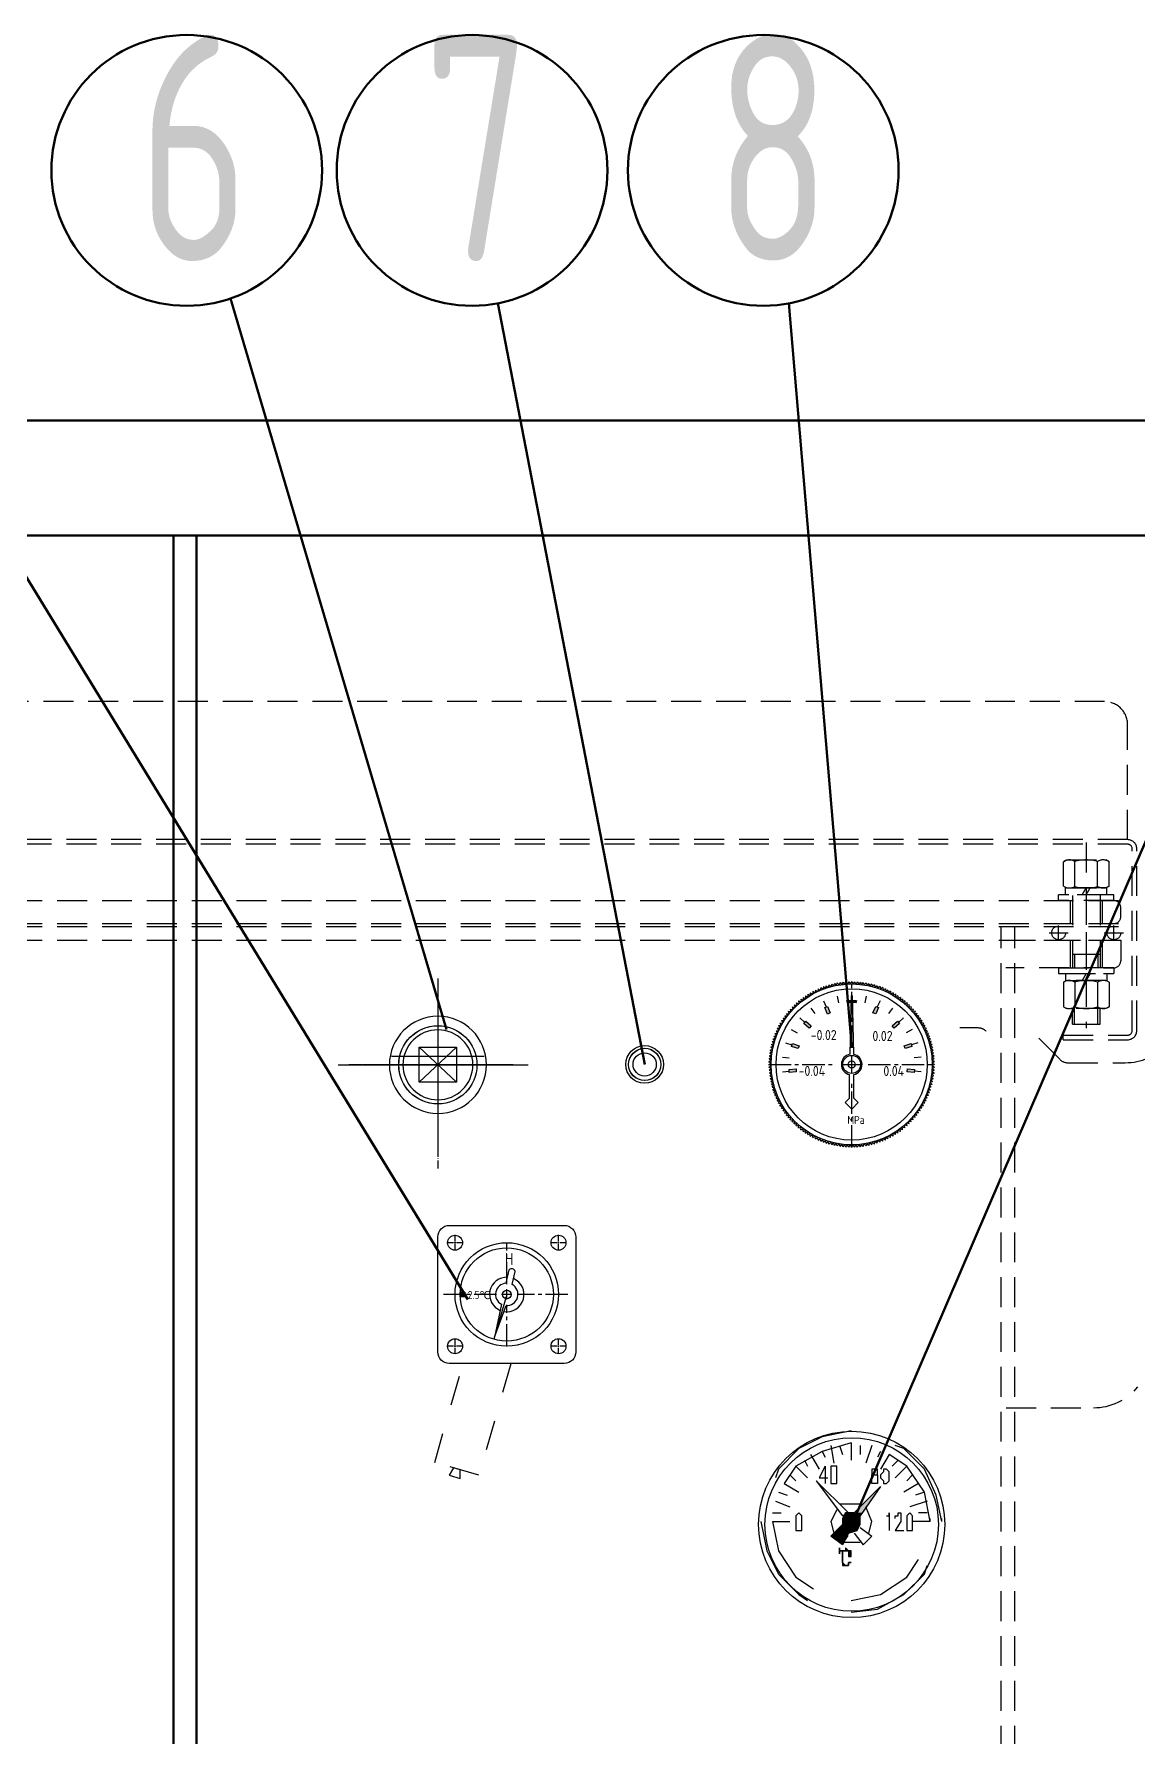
# Model space of a CAD drawing. Header units: millimetres. Extents: x 104637 to 116395, y -154925 to -148478.
# Drawn here: x 107997 to 108477, y -149939 to -149199 of the extents above; entities that cross this region are included whole.
import ezdxf

# ---------------------------------------------------------------- set-up
doc = ezdxf.new("R2010")
doc.units = ezdxf.units.MM
doc.header["$LTSCALE"] = 13
for name, pattern in [('CENTER', [50.8, 31.75, -6.35, 6.35, -6.35]), ('CENTER2', [1.125, 0.75, -0.125, 0.125, -0.125]), ('CENTERX2', [101.6, 63.5, -12.7, 12.7, -12.7]), ('DASHED', [0.75, 0.5, -0.25]), ('虚线', [2, 1, -1])]:
    doc.linetypes.add(name, pattern=pattern)
doc.layers.get('0').update_dxf_attribs({"color": 1, "linetype": 'CENTER'})
for name, color, linetype in [('1', 4, 'Continuous'), ('4虚线层', 6, 'DASHED'), ('中心线', 1, 'CENTER2'), ('粗实线', 4, 'Continuous')]:
    doc.layers.add(name, color=color, linetype=linetype)
doc.layers.add('标注、文本', color=3, linetype='Continuous', lineweight=25)
doc.layers.add('粗线', color=4, linetype='Continuous', lineweight=50)
doc.styles.add('pdm', font='gbenor.shx', dxfattribs={"width": 0.8, "bigfont": 'gbhzfs.shx'})
doc.styles.get("Standard").update_dxf_attribs({"font": 'gbenor.shx', "bigfont": 'gbcbig.shx'})
doc.dimstyles.new('郁文书', dxfattribs={"dimscale": 15, "dimtxt": 3.5, "dimasz": 2.5, "dimexe": 1.5, "dimexo": 0, "dimgap": 0.5, "dimtad": 1, "dimtoh": 1, "dimtxsty": 'Standard', "dimcen": 2.5, "dimclrd": 3, "dimclre": 3, "dimclrt": 2, "dimadec": 0, "dimazin": 0, "dimtfac": 1, "dimtmove": 0, "dimatfit": 2, "dimfxl": 1, "dimarcsym": 0})

# ---------------------------------------------------------------- blocks, each defined once
blk = doc.blocks.new('*U29')
at = {"layer": '中心线', "color": 0, "linetype": 'CENTER2', "transparency": 16777216}
for p, q in [((0, 4.5), (0, 27.5)), ((-22.62, 0), (-4.5, 0)), ((4.5, 0), (22.62, 0)), ((0, -26.62), (0, -4.5))]:
    blk.add_line(p, q, dxfattribs=at)
at = {"layer": '中心线', "color": 0, "linetype": 'Continuous', "transparency": 16777216}
for p, q in [((-2.25, 0), (2.25, 0)), ((0, -2.25), (0, 2.25))]:
    blk.add_line(p, q, dxfattribs=at)
blk = doc.blocks.new('*U30')
at = {"layer": '中心线', "color": 0, "linetype": 'CENTER2', "transparency": 16777216}
for p, q in [((-3.37, 0), (-0.65, 0)), ((0, 0.65), (0, 3.37)), ((0.65, 0), (3.37, 0)), ((0, -3.37), (0, -0.65))]:
    blk.add_line(p, q, dxfattribs=at)
at = {"layer": '中心线', "color": 0, "linetype": 'Continuous', "transparency": 16777216}
for p, q in [((-0.325, 0), (0.325, 0)), ((0, -0.325), (0, 0.325))]:
    blk.add_line(p, q, dxfattribs=at)
blk = doc.blocks.new('*U31')
at = {"layer": '中心线', "color": 0, "linetype": 'CENTER2', "transparency": 16777216}
for p, q in [((-3.37, 0), (-0.65, 0)), ((0, 0.65), (0, 3.37)), ((0.65, 0), (3.37, 0)), ((0, -3.37), (0, -0.65))]:
    blk.add_line(p, q, dxfattribs=at)
at = {"layer": '中心线', "color": 0, "linetype": 'Continuous', "transparency": 16777216}
for p, q in [((-0.325, 0), (0.325, 0)), ((0, -0.325), (0, 0.325))]:
    blk.add_line(p, q, dxfattribs=at)
blk = doc.blocks.new('*U32')
at = {"layer": '中心线', "color": 0, "linetype": 'CENTER2', "transparency": 16777216}
for p, q in [((-3.37, 0), (-0.65, 0)), ((0, 0.65), (0, 3.37)), ((0.65, 0), (3.37, 0)), ((0, -3.37), (0, -0.65))]:
    blk.add_line(p, q, dxfattribs=at)
at = {"layer": '中心线', "color": 0, "linetype": 'Continuous', "transparency": 16777216}
for p, q in [((-0.325, 0), (0.325, 0)), ((0, -0.325), (0, 0.325))]:
    blk.add_line(p, q, dxfattribs=at)
blk = doc.blocks.new('*U33')
at = {"layer": '中心线', "color": 0, "linetype": 'CENTER2', "transparency": 16777216}
for p, q in [((-3.37, 0), (-0.65, 0)), ((0, 0.65), (0, 3.37)), ((0.65, 0), (3.37, 0)), ((0, -3.37), (0, -0.65))]:
    blk.add_line(p, q, dxfattribs=at)
at = {"layer": '中心线', "color": 0, "linetype": 'Continuous', "transparency": 16777216}
for p, q in [((-0.325, 0), (0.325, 0)), ((0, -0.325), (0, 0.325))]:
    blk.add_line(p, q, dxfattribs=at)
blk = doc.blocks.new('*U34')
at = {"layer": '中心线', "color": 0, "linetype": 'CENTER2', "transparency": 16777216}
for p, q in [((0, 7.2), (0, 36.12)), ((-36.12, 0), (-7.2, 0)), ((7.2, 0), (36.12, 0)), ((0, -36.12), (0, -7.2))]:
    blk.add_line(p, q, dxfattribs=at)
at = {"layer": '中心线', "color": 0, "linetype": 'Continuous', "transparency": 16777216}
for p, q in [((-3.6, 0), (3.6, 0)), ((0, -3.6), (0, 3.6))]:
    blk.add_line(p, q, dxfattribs=at)
blk = doc.blocks.new('*U37')
at = {"layer": '粗实线', "ltscale": 8}
for q in [(-0.61, -0.5), (0.61, -0.5)]:
    blk.add_line((0, 0.5), q, dxfattribs=at)
blk = doc.blocks.new('*U38')
at = {"layer": '粗实线', "color": 0, "linetype": 'ByBlock', "lineweight": -2, "transparency": 16777216}
for p, rotation in [((259943.91, 56064.27), 11.99999999999999), ((259945.13, 56064.5), 9.999999999999977), ((259946.35, 56064.7), 7.99999999999998), ((259947.58, 56064.85), 5.999999999999904), ((259948.82, 56064.95), 3.99999999999995), ((259950.06, 56065.02), 1.999999999999765), ((259952.53, 56065.02), 358.0000000000002), ((259953.77, 56064.95), 356), ((259955.01, 56064.85), 354.0000000000001), ((259956.24, 56064.7), 352.0000000000001), ((259957.46, 56064.5), 350.0000000000001), ((259958.68, 56064.27), 348.0000000000001), ((259928.48, 56056.74), 40.00000000000001), ((259929.44, 56057.52), 38.00000000000001), ((259930.43, 56058.26), 36), ((259931.44, 56058.97), 33.99999999999999), ((259932.48, 56059.65), 32), ((259933.55, 56060.29), 29.99999999999998), ((259934.63, 56060.89), 27.99999999999997), ((259935.73, 56061.45), 26.00000000000001), ((259936.86, 56061.97), 23.99999999999999), ((259938, 56062.46), 22), ((259939.15, 56062.9), 19.99999999999998), ((259940.33, 56063.3), 17.99999999999997), ((259941.51, 56063.67), 15.99999999999999), ((259942.71, 56063.99), 13.99999999999997), ((259959.88, 56063.99), 346.0000000000001), ((259961.08, 56063.67), 344.0000000000001), ((259962.26, 56063.3), 342.0000000000001), ((259963.44, 56062.9), 340), ((259964.59, 56062.46), 338), ((259965.73, 56061.97), 336.0000000000001), ((259966.86, 56061.45), 334), ((259967.96, 56060.89), 332.0000000000001), ((259969.04, 56060.29), 330.0000000000001), ((259970.11, 56059.65), 328), ((259971.14, 56058.97), 326.0000000000001), ((259972.16, 56058.26), 324), ((259973.15, 56057.52), 322.0000000000001), ((259974.11, 56056.74), 320), ((259921.87, 56049.39), 56), ((259922.58, 56050.41), 54), ((259923.32, 56051.4), 52.00000000000001), ((259924.1, 56052.36), 50), ((259924.92, 56053.3), 48.00000000000002), ((259925.76, 56054.2), 46), ((259926.64, 56055.08), 44.00000000000001), ((259927.54, 56055.92), 42.00000000000001), ((259975.05, 56055.92), 318), ((259975.95, 56055.08), 316), ((259976.83, 56054.2), 314), ((259977.67, 56053.3), 312), ((259978.49, 56052.36), 310), ((259979.27, 56051.4), 308.0000000000001), ((259980.01, 56050.41), 306), ((259980.72, 56049.39), 304), ((259918.38, 56042.84), 68), ((259918.87, 56043.98), 66.00000000000001), ((259919.39, 56045.1), 63.99999999999999), ((259919.95, 56046.21), 62.00000000000001), ((259920.55, 56047.29), 59.99999999999999), ((259921.19, 56048.35), 58.00000000000002), ((259981.4, 56048.35), 302), ((259982.04, 56047.29), 300.0000000000001), ((259982.64, 56046.21), 298), ((259983.2, 56045.1), 296), ((259983.72, 56043.98), 294), ((259984.21, 56042.84), 292), ((259916.14, 56034.48), 82), ((259916.34, 56035.71), 80.00000000000001), ((259916.57, 56036.92), 78), ((259916.85, 56038.13), 76), ((259917.17, 56039.33), 74), ((259917.53, 56040.51), 72), ((259917.94, 56041.68), 70.00000000000003), ((259984.65, 56041.68), 290), ((259985.05, 56040.51), 288.0000000000001), ((259985.42, 56039.33), 286), ((259985.74, 56038.13), 284.0000000000001), ((259986.02, 56036.92), 282), ((259986.25, 56035.71), 280), ((259986.45, 56034.48), 278), ((259915.8, 56029.54), 90), ((259915.82, 56030.78), 87.99999999999999), ((259915.82, 56028.3), 92), ((259915.88, 56032.02), 86), ((259915.88, 56027.07), 94), ((259915.99, 56033.25), 84.00000000000003), ((259986.6, 56033.25), 276.0000000000001), ((259986.71, 56032.02), 274), ((259986.71, 56027.07), 266), ((259986.77, 56030.78), 272), ((259986.77, 56028.3), 268.0000000000001), ((259986.79, 56029.54), 270), ((259915.99, 56025.83), 96), ((259916.14, 56024.6), 98.00000000000001), ((259916.34, 56023.38), 99.99999999999999), ((259916.57, 56022.16), 102), ((259916.85, 56020.96), 104), ((259917.17, 56019.76), 106), ((259985.42, 56019.76), 254.0000000000001), ((259985.74, 56020.96), 256), ((259986.02, 56022.16), 258.0000000000001), ((259986.25, 56023.38), 260), ((259986.45, 56024.6), 262.0000000000001), ((259986.6, 56025.83), 264), ((259917.53, 56018.57), 108), ((259917.94, 56017.4), 110), ((259918.38, 56016.25), 112), ((259918.87, 56015.11), 114), ((259919.39, 56013.98), 116), ((259919.95, 56012.88), 118), ((259982.64, 56012.88), 242), ((259983.2, 56013.98), 244), ((259983.72, 56015.11), 246), ((259984.21, 56016.25), 248), ((259984.65, 56017.4), 250), ((259985.05, 56018.57), 252), ((259920.55, 56011.8), 120), ((259921.19, 56010.73), 122), ((259921.87, 56009.69), 124), ((259922.58, 56008.68), 126), ((259923.32, 56007.69), 128), ((259924.1, 56006.73), 130), ((259924.92, 56005.79), 132), ((259925.76, 56004.89), 134), ((259976.83, 56004.89), 226), ((259977.67, 56005.79), 227.9999999999999), ((259978.49, 56006.73), 230), ((259979.27, 56007.69), 232), ((259980.01, 56008.68), 234), ((259980.72, 56009.69), 236), ((259981.4, 56010.73), 238), ((259982.04, 56011.8), 240), ((259926.64, 56004.01), 136), ((259927.54, 56003.16), 138), ((259928.48, 56002.35), 140.0000000000001), ((259929.44, 56001.57), 142.0000000000001), ((259930.43, 56000.83), 144), ((259931.44, 56000.12), 146), ((259932.48, 55999.44), 148), ((259933.55, 55998.8), 150), ((259934.63, 55998.2), 152), ((259935.73, 55997.64), 154), ((259966.86, 55997.64), 206), ((259967.96, 55998.2), 208), ((259969.04, 55998.8), 210), ((259970.11, 55999.44), 212), ((259971.14, 56000.12), 214), ((259972.16, 56000.83), 216), ((259973.15, 56001.57), 218), ((259974.11, 56002.35), 220.0000000000001), ((259975.05, 56003.16), 222.0000000000001), ((259975.95, 56004.01), 224), ((259936.86, 55997.12), 156), ((259938, 55996.63), 158), ((259939.15, 55996.19), 160), ((259940.33, 55995.78), 162), ((259941.51, 55995.42), 164), ((259942.71, 55995.1), 166), ((259943.91, 55994.82), 168.0000000000001), ((259945.13, 55994.59), 170), ((259946.35, 55994.39), 172), ((259947.58, 55994.24), 174.0000000000001), ((259948.82, 55994.13), 176.0000000000001), ((259950.06, 55994.07), 178.0000000000003), ((259951.29, 55994.05), 180), ((259952.53, 55994.07), 181.9999999999997), ((259953.77, 55994.13), 183.9999999999999), ((259955.01, 55994.24), 186), ((259956.24, 55994.39), 188), ((259957.46, 55994.59), 190), ((259958.68, 55994.82), 192), ((259959.88, 55995.1), 194), ((259961.08, 55995.42), 196), ((259962.26, 55995.78), 197.9999999999999), ((259963.44, 55996.19), 200), ((259964.59, 55996.63), 202), ((259965.73, 55997.12), 204)]:
    blk.add_blockref('*U37', p, dxfattribs=dict(at, rotation=rotation))
blk.add_blockref('*U37', (259951.29, 56065.04), dxfattribs=at)
blk = doc.blocks.new('A$C3EE72B81')
at = {"layer": '粗实线', "lineweight": 30}
h = blk.add_hatch(color=256, dxfattribs=at)
h.dxf.hatch_style = 2
h.paths.add_polyline_path([(1.736, 1.82), (1.355, 1.439), (1.482, 1.439)])
h = blk.add_hatch(color=256, dxfattribs=at)
h.dxf.hatch_style = 2
h.paths.add_polyline_path([(1.185, 1.27), (1.101, 1.185), (1.397, 1.185)])
h = blk.add_hatch(color=256, dxfattribs=at)
h.dxf.hatch_style = 2
h.paths.add_polyline_path([(1.228, 1.439), (1.185, 1.397), (1.439, 1.397)])
h = blk.add_hatch(color=256, dxfattribs=at)
h.dxf.hatch_style = 2
h.paths.add_polyline_path([(1.185, 1.397), (1.185, 1.355), (1.439, 1.355)])
h = blk.add_hatch(color=256, dxfattribs=at)
h.dxf.hatch_style = 2
h.paths.add_polyline_path([(1.185, 1.397), (1.439, 1.397), (1.439, 1.355)])
h = blk.add_hatch(color=256, dxfattribs=at)
h.dxf.hatch_style = 2
h.paths.add_polyline_path([(1.185, 1.355), (1.185, 1.27), (1.439, 1.27)])
h = blk.add_hatch(color=256, dxfattribs=at)
h.dxf.hatch_style = 2
h.paths.add_polyline_path([(1.185, 1.355), (1.439, 1.355), (1.439, 1.27)])
h = blk.add_hatch(color=256, dxfattribs=at)
h.dxf.hatch_style = 2
h.paths.add_polyline_path([(1.185, 1.27), (1.439, 1.27), (1.397, 1.185)])
h = blk.add_hatch(color=256, dxfattribs=at)
h.dxf.hatch_style = 2
h.paths.add_polyline_path([(1.228, 1.439), (1.482, 1.439), (1.439, 1.397)])
h = blk.add_hatch(color=256, dxfattribs=at)
h.dxf.hatch_style = 2
h.paths.add_polyline_path([(1.058, 1.143), (1.016, 1.101), (1.27, 1.101)])
h = blk.add_hatch(color=256, dxfattribs=at)
h.dxf.hatch_style = 2
h.paths.add_polyline_path([(1.016, 1.101), (1.27, 1.101), (1.185, 0.974)])
h = blk.add_hatch(color=256, dxfattribs=at)
h.dxf.hatch_style = 2
h.paths.add_polyline_path([(1.101, 1.185), (1.058, 1.143), (1.27, 1.143)])
h = blk.add_hatch(color=256, dxfattribs=at)
h.dxf.hatch_style = 2
h.paths.add_polyline_path([(1.058, 1.143), (1.27, 1.143), (1.27, 1.101)])
h = blk.add_hatch(color=256, dxfattribs=at)
h.dxf.hatch_style = 2
h.paths.add_polyline_path([(1.101, 1.185), (1.397, 1.185), (1.27, 1.143)])
h = blk.add_hatch(color=256, dxfattribs=at)
h.dxf.hatch_style = 2
h.paths.add_polyline_path([(1.143, 0.889), (1.143, 0.847), (1.143, 0.889), (1.185, 0.889)])
h = blk.add_hatch(color=256, dxfattribs=at)
h.dxf.hatch_style = 2
h.paths.add_polyline_path([(1.228, 0.931), (1.228, 0.889), (1.185, 0.889), (1.185, 0.847), (1.185, 0.804), (1.185, 0.762), (1.185, 0.72), (1.185, 0.677), (1.228, 0.677), (1.27, 0.677), (1.228, 0.677), (1.185, 0.72), (1.185, 0.762), (1.185, 0.804), (1.185, 0.847), (1.185, 0.889), (1.228, 0.889), (1.27, 0.889)])
h = blk.add_hatch(color=256, dxfattribs=at)
h.dxf.hatch_style = 2
h.paths.add_polyline_path([(1.312, 0.889), (1.27, 0.889), (1.27, 0.847), (1.27, 0.804), (1.312, 0.804)])
h = blk.add_hatch(color=256, dxfattribs=at)
h.dxf.hatch_style = 2
h.paths.add_polyline_path([(1.312, 0.72), (1.27, 0.72), (1.27, 0.677), (1.228, 0.677), (1.27, 0.677), (1.27, 0.72)])
for points in [[(1.312, 2.625), (0.889, 2.54), (0.55, 2.371), (0.254, 2.074), (0.212, 1.947)], [(1.312, 2.625), (0.889, 2.54), (0.55, 2.371), (0.254, 2.074), (0.212, 1.947)], [(1.312, 2.455), (0.889, 2.328), (0.508, 2.117), (0.339, 1.863)], [(2.455, 1.312), (2.371, 1.736), (2.117, 2.117), (1.863, 2.286)], [(2.625, 1.312), (2.54, 1.693), (2.371, 2.074), (2.074, 2.371), (1.947, 2.413)], [(2.625, 1.312), (2.54, 1.693), (2.371, 2.074), (2.074, 2.371), (1.947, 2.413)], [(0.931, 2.117), (0.847, 1.947), (0.974, 1.947)], [(0.931, 2.117), (0.931, 1.863)], [(1.27, 1.439), (0.804, 1.905), (1.185, 1.397)], [(1.355, 1.439), (1.736, 1.82), (1.439, 1.397)], [(1.101, 1.482), (1.016, 1.312), (1.058, 1.143)], [(1.439, 1.566), (1.143, 1.566)], [(1.566, 1.143), (1.609, 1.312), (1.524, 1.524)], [(0, 1.312), (0.085, 0.889), (0.254, 0.55), (0.55, 0.254), (0.677, 0.169)], [(0, 1.312), (0.085, 0.889), (0.254, 0.55), (0.55, 0.254), (0.677, 0.169)], [(0.169, 1.312), (0.254, 0.889), (0.508, 0.508), (0.762, 0.339)], [(1.355, 1.439), (1.228, 1.439), (1.185, 1.355), (1.185, 1.27)], [(1.27, 1.143), (1.397, 1.185), (1.439, 1.27), (1.439, 1.397)], [(1.82, 1.397), (1.863, 1.397), (1.863, 1.439), (1.863, 1.185)], [(1.947, 1.355), (1.947, 1.397), (1.99, 1.397), (1.99, 1.439), (2.032, 1.439), (2.032, 1.397), (2.032, 1.355), (2.032, 1.312), (1.947, 1.185), (2.074, 1.185)], [(2.455, 1.312), (2.455, 1.355)], [(2.625, 1.312), (2.625, 1.355)], [(2.625, 1.312), (2.625, 1.355)], [(1.185, 0.974), (1.016, 1.101)], [(1.185, 1.016), (1.439, 1.016)], [(1.312, 0.169), (1.736, 0.254), (2.117, 0.508), (2.286, 0.762)], [(1.312, 0), (1.693, 0.042), (2.074, 0.254), (2.371, 0.55), (2.413, 0.677)], [(1.312, 0), (1.693, 0.042), (2.074, 0.254), (2.371, 0.55), (2.413, 0.677)]]:
    blk.add_lwpolyline(points, dxfattribs=at)
for points in [[(1.058, 2.117), (1.016, 2.117), (1.016, 2.074), (1.016, 1.99), (1.016, 1.905), (1.016, 1.863), (1.058, 1.863), (1.101, 1.863), (1.101, 1.905), (1.101, 1.99), (1.101, 2.074), (1.101, 2.117)], [(1.651, 2.074), (1.609, 2.074), (1.609, 2.032), (1.609, 1.99), (1.651, 1.99), (1.693, 1.99), (1.693, 1.947), (1.693, 1.905), (1.693, 1.863), (1.651, 1.863), (1.609, 1.863), (1.609, 1.905), (1.609, 1.947), (1.609, 1.99), (1.651, 1.99), (1.693, 1.99), (1.693, 2.032), (1.693, 2.074)], [(1.778, 2.074), (1.778, 2.032), (1.736, 1.99), (1.736, 1.947), (1.778, 1.905), (1.778, 1.863), (1.82, 1.863), (1.863, 1.905), (1.863, 1.947), (1.863, 1.99), (1.863, 2.032), (1.82, 2.074)], [(0.55, 1.439), (0.508, 1.397), (0.508, 1.312), (0.508, 1.228), (0.508, 1.185), (0.55, 1.185), (0.593, 1.185), (0.593, 1.228), (0.593, 1.312), (0.593, 1.397)], [(1.397, 1.312), (1.397, 1.397), (1.312, 1.397), (1.228, 1.397), (1.185, 1.312), (1.228, 1.228), (1.312, 1.185), (1.397, 1.228)], [(2.159, 1.439), (2.117, 1.397), (2.117, 1.312), (2.117, 1.27), (2.117, 1.228), (2.117, 1.185), (2.159, 1.185), (2.201, 1.185), (2.201, 1.228), (2.201, 1.27), (2.201, 1.312), (2.201, 1.397)], [(1.143, 0.931), (1.143, 0.889), (1.143, 0.847), (1.143, 0.889)], [(1.143, 0.889), (1.143, 0.847), (1.143, 0.889), (1.185, 0.889)], [(1.228, 0.931), (1.228, 0.889), (1.185, 0.889), (1.185, 0.847), (1.185, 0.804), (1.185, 0.762), (1.185, 0.72), (1.185, 0.677), (1.228, 0.677), (1.27, 0.677), (1.228, 0.677), (1.185, 0.72), (1.185, 0.762), (1.185, 0.804), (1.185, 0.847), (1.185, 0.889), (1.228, 0.889), (1.27, 0.889)], [(1.27, 0.889), (1.228, 0.889)], [(1.312, 0.889), (1.27, 0.889), (1.27, 0.847), (1.27, 0.804), (1.312, 0.804)], [(1.312, 0.72), (1.27, 0.72), (1.27, 0.677), (1.228, 0.677), (1.27, 0.677), (1.27, 0.72)]]:
    blk.add_lwpolyline(points, close=True, dxfattribs=at)
for points in [[(0.72, 2.286), (0.72, 2.286), (0.847, 2.074), (0.847, 2.074)], [(0.889, 2.328), (0.889, 2.328), (0.931, 2.244), (0.931, 2.244)], [(1.016, 2.413), (1.016, 2.413), (1.058, 2.159), (1.058, 2.159)], [(1.143, 2.413), (1.143, 2.413), (1.185, 2.286), (1.185, 2.286)], [(1.312, 2.455), (1.312, 2.455), (1.312, 2.201), (1.312, 2.201)], [(1.439, 2.413), (1.439, 2.413), (1.439, 2.286), (1.439, 2.286)], [(1.609, 2.413), (1.609, 2.413), (1.524, 2.159), (1.524, 2.159)], [(1.736, 2.328), (1.736, 2.328), (1.693, 2.244), (1.693, 2.244)], [(1.863, 2.286), (1.863, 2.286), (1.736, 2.074), (1.736, 2.074)], [(0.423, 1.99), (0.423, 1.99), (0.508, 1.905), (0.508, 1.905)], [(0.508, 2.117), (0.508, 2.117), (0.677, 1.947), (0.677, 1.947)], [(0.635, 2.201), (0.635, 2.201), (0.677, 2.117), (0.677, 2.117)], [(1.99, 2.201), (1.99, 2.201), (1.905, 2.117), (1.905, 2.117)], [(2.117, 2.117), (2.117, 2.117), (1.947, 1.947), (1.947, 1.947)], [(2.201, 1.99), (2.201, 1.99), (2.117, 1.905), (2.117, 1.905)], [(0.254, 1.736), (0.254, 1.736), (0.381, 1.693), (0.381, 1.693)], [(0.339, 1.863), (0.339, 1.863), (0.55, 1.736), (0.55, 1.736)], [(2.286, 1.863), (2.286, 1.863), (2.074, 1.736), (2.074, 1.736)], [(2.371, 1.736), (2.371, 1.736), (2.244, 1.693), (2.244, 1.693)], [(0.212, 1.609), (0.212, 1.609), (0.423, 1.524), (0.423, 1.524)], [(2.413, 1.609), (2.413, 1.609), (2.159, 1.524), (2.159, 1.524)], [(0.169, 1.439), (0.169, 1.439), (0.296, 1.439), (0.296, 1.439)], [(0.169, 1.312), (0.169, 1.312), (0.381, 1.312), (0.381, 1.312)], [(0.169, 1.312), (0.169, 1.312), (0.423, 1.312), (0.423, 1.312)], [(1.185, 1.27), (1.185, 1.27), (1.016, 1.101), (1.016, 1.101)], [(2.455, 1.312), (2.455, 1.312), (2.201, 1.312), (2.201, 1.312)], [(2.455, 1.312), (2.455, 1.312), (2.244, 1.312), (2.244, 1.312)], [(2.413, 1.439), (2.413, 1.439), (2.286, 1.439), (2.286, 1.439)], [(1.27, 1.143), (1.27, 1.143), (1.185, 0.974), (1.185, 0.974)], [(1.355, 1.143), (1.355, 1.143), (1.482, 0.974), (1.482, 0.974)], [(1.439, 1.228), (1.439, 1.228), (1.609, 1.101), (1.609, 1.101)], [(1.609, 1.101), (1.609, 1.101), (1.482, 0.974), (1.482, 0.974)]]:
    blk.add_open_spline(points, degree=3, dxfattribs=at)
blk = doc.blocks.new('A$C74305C97')
at = {"layer": '粗实线', "lineweight": 30}
for p, q in [((0.506, 1.12), (1.141, 0.527)), ((0.506, 0.527), (1.141, 1.12))]:
    blk.add_line(p, q, dxfattribs=at)
for points in [[(1.141, 1.12), (0.506, 1.12), (0.506, 0.527)], [(1.141, 0.527), (1.141, 1.12)], [(0.506, 0.527), (1.141, 0.527)]]:
    blk.add_lwpolyline(points, dxfattribs=at)
for radius in [0.823, 0.593]:
    blk.add_circle((0.823, 0.823), radius, dxfattribs=at)
blk = doc.blocks.new('A$C16496DF1')
at = {"layer": '1', "color": 1, "linetype": 'CENTERX2', "lineweight": -3, "ltscale": 0.1}
for p, q in [((32.75, 65.59), (32.75, 0)), ((65.59, 32.79), (0, 32.79))]:
    blk.add_line(p, q, dxfattribs=at)
at = {"layer": '粗实线', "lineweight": 30}
for centre in [(32.75, 32.79), (32.79, 32.79)]:
    blk.add_circle(centre, 17, dxfattribs=at)
at = {"layer": '标注、文本', "xscale": -25.64999999999418, "yscale": 25.64999999999418, "zscale": 25.65}
blk.add_blockref('A$C74305C97', (53.91, 11.68), dxfattribs=at)
blk = doc.blocks.new('*D95')
at = {"layer": '1', "color": 3, "lineweight": -2}
for p, q in [((110866.05, -149750.52), (111125.96, -149750.52)), ((111103.46, -150318.02), (111103.46, -149788.02)), ((110866.05, -150355.52), (111125.96, -150355.52)), ((104731.75, -150790.42), (104731.75, -151074.44)), ((104636.75, -150961.95), (104636.75, -151074.44)), ((104674.25, -151051.94), (104694.25, -151051.94))]:
    blk.add_line(p, q, dxfattribs=at)
at = {"layer": '1', "color": 3, "lineweight": 30}
for points in [[(111097.21, -149788.02), (111109.71, -149788.02), (111103.46, -149750.52)], [(111097.21, -150318.02), (111109.71, -150318.02), (111103.46, -150355.52)], [(104674.25, -151045.69), (104674.25, -151058.19), (104636.75, -151051.94)], [(104694.25, -151045.69), (104694.25, -151058.19), (104731.75, -151051.94)]]:
    blk.add_solid(points, dxfattribs=at)
at = {"layer": 'Defpoints', "color": 0, "lineweight": 30}
for p in [(110866.05, -149750.52), (111103.46, -149750.52), (110866.05, -150355.52), (104731.75, -150790.42), (104636.75, -150961.95), (104731.75, -151051.94)]:
    blk.add_point(p, dxfattribs=at)
at = {"layer": '1', "color": 2, "insert": (111069.71, -150053.02), "char_height": 52.5, "attachment_point": 5, "rotation": 90}
blk.add_mtext('605', dxfattribs=at)
at = {"layer": '1', "color": 2, "insert": (104684.25, -151018.19), "char_height": 52.5, "attachment_point": 5}
blk.add_mtext('95', dxfattribs=at)

msp = doc.modelspace()

# ---------------------------------------------------------------- hatches: boundary and pattern name
at = {"layer": '粗实线', "ltscale": 8}
h = msp.add_hatch(color=256, dxfattribs=at)
h.dxf.hatch_style = 1
h.paths.add_polyline_path([(108341.607, -149624.697), (108342.806, -149624.178), (108341.587, -149621.372), (108340.387, -149621.891)])
h.paths.add_polyline_path([(108333.6, -149630.864), (108334.485, -149629.902), (108332.23, -149627.835), (108331.345, -149628.796)])
h.paths.add_polyline_path([(108328.794, -149639.754), (108329.211, -149638.515), (108326.31, -149637.544), (108325.893, -149638.783)])
h.paths.add_polyline_path([(108328.02, -149649.83), (108327.897, -149648.529), (108324.852, -149648.822), (108324.974, -149650.123)])
h.paths.add_polyline_path([(108361.37, -149624.143), (108362.558, -149624.688), (108363.827, -149621.904), (108362.639, -149621.359)])
h.paths.add_polyline_path([(108369.709, -149629.852), (108370.573, -149630.833), (108372.865, -149628.806), (108372.001, -149627.825)])
h.paths.add_polyline_path([(108375.005, -149638.46), (108375.396, -149639.707), (108378.314, -149638.787), (108377.924, -149637.54)])
h.paths.add_polyline_path([(108376.343, -149648.477), (108376.192, -149649.775), (108379.232, -149650.122), (108379.383, -149648.824)])
h = msp.add_hatch(color=256, dxfattribs=at)
h.dxf.hatch_style = 1
h.paths.add_polyline_path([(108181.86, -149746.614, 0.0123513), (108181.885, -149747.614), (108183.86, -149747.614), (108183.86, -149746.614)])
h.paths.add_polyline_path([(108181.885, -149745.614, 0.0123513), (108181.86, -149746.614), (108183.86, -149746.614), (108183.86, -149745.614)])

# ---------------------------------------------------------------- linework, layer by layer
at = {"layer": '1', "color": 1, "linetype": 'CENTERX2', "lineweight": -3, "ltscale": 0.1}
for p, q in [((108172.11, -149609.307), (108172.11, -149683.921)), ((108172.11, -149609.307), (108172.11, -149683.921)), ((108172.11, -149609.307), (108172.11, -149683.921)), ((108128.826, -149646.752), (108215.395, -149646.752)), ((108128.826, -149646.752), (108215.395, -149646.752)), ((108128.826, -149646.752), (108215.395, -149646.752)), ((108132.622, -149646.628), (108132.733, -149646.628)), ((108132.622, -149646.628), (108132.733, -149646.628)), ((108132.622, -149646.628), (108132.733, -149646.628)), ((108133.451, -149646.628), (108139.09, -149646.628)), ((108133.451, -149646.628), (108139.09, -149646.628)), ((108133.451, -149646.628), (108139.09, -149646.628)), ((108139.809, -149646.628), (108139.92, -149646.628)), ((108139.809, -149646.628), (108139.92, -149646.628)), ((108139.809, -149646.628), (108139.92, -149646.628)), ((108140.611, -149646.628), (108146.25, -149646.628)), ((108140.611, -149646.628), (108146.25, -149646.628)), ((108140.611, -149646.628), (108146.25, -149646.628)), ((108146.969, -149646.628), (108147.079, -149646.628)), ((108146.969, -149646.628), (108147.079, -149646.628)), ((108146.969, -149646.628), (108147.079, -149646.628)), ((108147.798, -149646.628), (108153.437, -149646.628)), ((108147.798, -149646.628), (108153.437, -149646.628)), ((108147.798, -149646.628), (108153.437, -149646.628)), ((108172.124, -149674.022), (108172.124, -149679.661)), ((108172.124, -149674.022), (108172.124, -149679.661)), ((108172.124, -149674.022), (108172.124, -149679.661)), ((108172.124, -149680.353), (108172.124, -149680.491)), ((108172.124, -149680.353), (108172.124, -149680.491)), ((108172.124, -149680.353), (108172.124, -149680.491)), ((108172.124, -149681.182), (108172.124, -149686.821)), ((108172.124, -149681.182), (108172.124, -149686.821)), ((108172.124, -149681.182), (108172.124, -149686.821)), ((108172.124, -149687.54), (108172.124, -149687.65)), ((108172.124, -149687.54), (108172.124, -149687.65)), ((108172.124, -149687.54), (108172.124, -149687.65)), ((108172.124, -149688.369), (108172.124, -149691.852)), ((108172.124, -149688.369), (108172.124, -149691.852)), ((108172.124, -149688.369), (108172.124, -149691.852))]:
    msp.add_line(p, q, dxfattribs=at)
at = {"layer": '4虚线层', "ltscale": 2}
for p, q in [((108462.11, -149488.891), (107448.11, -149488.891)), ((108472.11, -149548.891), (108472.11, -149498.891)), ((108472.11, -149550.891), (107434.646, -149550.891)), ((108472.11, -149548.891), (107438.11, -149548.891)), ((108454.11, -149550.114), (108454.11, -149630.914)), ((108444.185, -149558.464), (108445.515, -149557.696)), ((108444.185, -149569.129), (108444.185, -149558.464)), ((108445.515, -149557.696), (108462.705, -149557.696)), ((108449.148, -149569.129), (108449.148, -149558.464)), ((108459.073, -149569.129), (108459.073, -149558.464)), ((108464.035, -149558.464), (108462.705, -149557.696)), ((108464.035, -149569.129), (108464.035, -149558.464)), ((108474.11, -149631.874), (108474.11, -149552.891)), ((108476.11, -149631.874), (108476.11, -149552.891)), ((108442.11, -149575.396), (108442.11, -149572.896)), ((108466.11, -149572.896), (108442.11, -149572.896)), ((108444.185, -149569.129), (108445.515, -149569.896)), ((108445.11, -149572.896), (108445.11, -149569.896)), ((108463.11, -149569.896), (108445.11, -149569.896)), ((108463.11, -149572.896), (108445.11, -149572.896)), ((108445.515, -149569.896), (108462.705, -149569.896)), ((108448.11, -149573.114), (108448.11, -149598.614)), ((108452.41, -149572.896), (108454.11, -149569.896)), ((108454.11, -149572.896), (108455.81, -149569.896)), ((108454.11, -149572.957), (108454.11, -149616.225)), ((108460.11, -149573.114), (108460.11, -149598.614)), ((108464.035, -149569.129), (108462.705, -149569.896)), ((108463.11, -149572.896), (108463.11, -149569.896)), ((108466.11, -149575.396), (108466.11, -149572.896)), ((107441.11, -149575.396), (108474.11, -149575.396)), ((108466.11, -149575.396), (108442.11, -149575.396)), ((108447.11, -149575.396), (108447.11, -149585.396)), ((108461.11, -149575.396), (108461.11, -149585.396)), ((108469.11, -149582.396), (108469.11, -149578.396)), ((108469.11, -149582.396), (108469.11, -149578.396)), ((107441.11, -149585.396), (108474.11, -149585.396)), ((107441.11, -149586.614), (108474.11, -149586.614)), ((108417.11, -150980.614), (108417.11, -149586.614)), ((108423.11, -150980.614), (108423.11, -149586.614)), ((108437.926, -149589.396), (108446.295, -149589.396)), ((108442.11, -149592.635), (108442.11, -149586.158)), ((108461.926, -149589.396), (108470.295, -149589.396)), ((108466.11, -149592.635), (108466.11, -149586.158)), ((107441.11, -149592.614), (108474.11, -149592.614)), ((108419.11, -149592.614), (108469.11, -149592.614)), ((108419.11, -149592.614), (108469.11, -149592.614)), ((108447.11, -149592.614), (108447.11, -149604.614)), ((108461.11, -149592.614), (108461.11, -149604.614)), ((108469.11, -149592.614), (108469.11, -149601.614)), ((108448.11, -149598.614), (108460.11, -149598.614)), ((108448.11, -149598.614), (108448.11, -149604.614)), ((108449.01, -149598.614), (108449.01, -149604.614)), ((108459.21, -149598.614), (108459.21, -149604.614)), ((108460.11, -149598.614), (108460.11, -149604.614)), ((108466.11, -149604.614), (108419.11, -149604.614)), ((108442.11, -149604.614), (108466.11, -149604.614)), ((108442.11, -149604.614), (108442.11, -149607.114)), ((108442.11, -149607.114), (108466.11, -149607.114)), ((108444.185, -149610.882), (108445.515, -149610.114)), ((108444.185, -149610.882), (108444.185, -149621.547)), ((108445.11, -149607.114), (108463.11, -149607.114)), ((108445.11, -149607.114), (108445.11, -149610.114)), ((108445.11, -149610.114), (108463.11, -149610.114)), ((108462.705, -149610.114), (108445.515, -149610.114)), ((108449.148, -149610.882), (108449.148, -149621.547)), ((108454.11, -149607.114), (108452.41, -149610.114)), ((108455.81, -149607.114), (108454.11, -149610.114)), ((108459.073, -149610.882), (108459.073, -149621.547)), ((108464.035, -149610.882), (108462.705, -149610.114)), ((108463.11, -149607.114), (108463.11, -149610.114)), ((108464.035, -149610.882), (108464.035, -149621.547)), ((108466.11, -149604.614), (108466.11, -149607.114)), ((108444.185, -149621.547), (108445.515, -149622.314)), ((108462.705, -149622.314), (108445.515, -149622.314)), ((108448.11, -149629.056), (108448.11, -149622.314)), ((108449.01, -149629.056), (108449.01, -149622.314)), ((108459.21, -149629.056), (108459.21, -149622.314)), ((108460.11, -149629.056), (108460.11, -149622.314)), ((108464.035, -149621.547), (108462.705, -149622.314)), ((108407.022, -149630.757), (108399.11, -149630.757)), ((108442.585, -149644.389), (108430.578, -149632.242)), ((108444.114, -149633.874), (108472.11, -149633.874)), ((108444.114, -149635.874), (108444.114, -149633.874)), ((108448.11, -149629.056), (108460.11, -149629.056)), ((108444.114, -149635.874), (108472.11, -149635.874)), ((108446.141, -149645.874), (108471.11, -149645.874)), ((108419.283, -149795.874), (108457.321, -149795.874))]:
    msp.add_line(p, q, dxfattribs=at)
for centre in [(108442.11, -149589.396), (108466.11, -149589.396)]:
    msp.add_circle(centre, 3, dxfattribs=at)
for centre, radius, start, end in [((108462.11, -149498.891), 10, 0, 90), ((108472.11, -149552.891), 4, 0, 90), ((108472.11, -149552.891), 2, 0, 90), ((108446.721, -149562.265), 4.569, 57.914436, 123.704561), ((108454.11, -149575.696), 18, 73.996597, 106.003403), ((108461.5, -149562.265), 4.569, 56.295439, 122.085564), ((108446.721, -149565.327), 4.569, 236.295439, 302.085564), ((108454.11, -149551.896), 18, 253.996597, 286.003403), ((108461.5, -149565.327), 4.569, 237.441248, 303.704561), ((108466.11, -149578.396), 3, 0, 90), ((108466.11, -149578.396), 3, 0, 90), ((108466.11, -149582.396), 3, 270, 0), ((108466.11, -149582.396), 3, 270, 0), ((108466.11, -149601.614), 3, 270, 0), ((108446.721, -149614.683), 4.569, 57.441248, 123.704561), ((108454.11, -149628.114), 18, 73.996597, 106.003403), ((108461.5, -149614.683), 4.569, 56.295439, 122.085564), ((108446.721, -149617.745), 4.569, 236.295439, 302.085564), ((108454.11, -149604.314), 18, 253.996597, 286.003403), ((108461.5, -149617.745), 4.569, 237.914436, 303.704561), ((108471.11, -149620.874), 25, 270, 0), ((108407.022, -149635.757), 5, 44.668094, 90), ((108472.11, -149631.874), 2, 270, 0), ((108472.11, -149631.874), 4, 270, 0), ((108446.141, -149640.874), 5, 224.668094, 270), ((108457.321, -149770.874), 25, 270, 320.494144)]:
    msp.add_arc(centre, radius, start, end, dxfattribs=at)
at = {"layer": '中心线', "ltscale": 8}
msp.add_line((108202.11, -149746.614), (108196.528, -149766.08), dxfattribs=at)
at = {"layer": '标注、文本', "color": 4, "lineweight": 30}
msp.add_line((108151.999, -149643.062), (108192.22, -149643.062), dxfattribs=at)
msp.add_line((108151.999, -149643.062), (108192.22, -149643.062), dxfattribs=at)
msp.add_line((108151.999, -149643.062), (108192.22, -149643.062), dxfattribs=at)
at = {"layer": '标注、文本'}
for radius in [8.198, 5.053]:
    msp.add_circle((108262.065, -149646.614), radius, dxfattribs=at)
at = {"layer": '粗实线', "lineweight": 50}
for p, q in [((107919.055, -149313.637), (108185.14, -149748.807)), ((108081.912, -149313.637), (108175.926, -149631.489)), ((108198.171, -149315.72), (108262.11, -149646.614)), ((108324.837, -149315.72), (108352.11, -149639.414)), ((108582.129, -149311.997), (108352.11, -149846.614)), ((108732.11, -149366.614), (107182.11, -149366.614)), ((107182.11, -149416.614), (108732.11, -149416.614)), ((108057.11, -149416.614), (108057.11, -150876.614)), ((108067.11, -149416.614), (108067.11, -150876.614))]:
    msp.add_line(p, q, dxfattribs=at)
at = {"layer": '粗实线', "ltscale": 8}
for p, q in [((108339.779, -149618.918), (108340.987, -149621.631)), ((108345.807, -149616.96), (108346.424, -149619.865)), ((108351.877, -149616.727), (108351.362, -149642.175)), ((108352.343, -149616.733), (108352.856, -149642.175)), ((108358.413, -149616.96), (108357.796, -149619.865)), ((108364.441, -149618.918), (108363.233, -149621.631)), ((108329.58, -149626.328), (108331.787, -149628.315)), ((108334.29, -149622.087), (108336.036, -149624.49)), ((108369.93, -149622.087), (108368.184, -149624.49)), ((108374.64, -149626.328), (108372.433, -149628.315)), ((108325.855, -149631.456), (108328.427, -149632.941)), ((108378.365, -149631.456), (108375.793, -149632.941)), ((108323.277, -149637.246), (108326.101, -149638.163)), ((108380.943, -149637.246), (108378.119, -149638.163)), ((108321.959, -149643.445), (108324.913, -149643.756)), ((108352.11, -149646.614), (108352.11, -149646.614)), ((108382.261, -149643.445), (108379.307, -149643.756)), ((108321.959, -149649.783), (108324.913, -149649.473)), ((108351.181, -149661.325), (108351.183, -149651.019)), ((108353.032, -149661.318), (108353.035, -149651.02)), ((108382.261, -149649.783), (108379.307, -149649.473)), ((108201.827, -149741.747), (108203.179, -149735.942)), ((108204.41, -149742.316), (108205.749, -149736.595))]:
    msp.add_line(p, q, dxfattribs=at)
at = {"layer": '粗实线', "linetype": '虚线'}
for p, q in [((108170.769, -149819.633), (108183.072, -149776.73)), ((108203.878, -149776.73), (108189.995, -149825.146)), ((108189.995, -149825.146), (108170.769, -149819.633))]:
    msp.add_line(p, q, dxfattribs=at)
at = {"layer": '粗实线', "ltscale": 8}
for points in [[(108340.387, -149621.891), (108341.587, -149621.372), (108342.806, -149624.178), (108341.607, -149624.697)], [(108362.639, -149621.359), (108363.827, -149621.904), (108362.558, -149624.688), (108361.37, -149624.143)], [(108331.345, -149628.796), (108332.23, -149627.835), (108334.485, -149629.902), (108333.6, -149630.864)], [(108372.001, -149627.825), (108372.865, -149628.806), (108370.573, -149630.833), (108369.709, -149629.852)], [(108325.893, -149638.783), (108326.31, -149637.544), (108329.211, -149638.515), (108328.794, -149639.754)], [(108377.924, -149637.54), (108378.314, -149638.787), (108375.396, -149639.707), (108375.005, -149638.46)], [(108324.974, -149650.123), (108324.852, -149648.822), (108327.897, -149648.529), (108328.02, -149649.83)], [(108379.383, -149648.824), (108379.232, -149650.122), (108376.192, -149649.775), (108376.343, -149648.477)], [(108181.86, -149747.614), (108181.86, -149745.614), (108183.86, -149745.614), (108183.86, -149747.614)]]:
    msp.add_lwpolyline(points, close=True, dxfattribs=at)
msp.add_lwpolyline([(108353.032, -149661.318), (108354.939, -149663.224), (108352.11, -149666.053), (108349.282, -149663.224), (108351.181, -149661.325)], dxfattribs=at)
msp.add_lwpolyline([(108172.11, -149771.614), (108172.11, -149721.614, -0.4142136), (108177.11, -149716.614), (108227.11, -149716.614, -0.4142136), (108232.11, -149721.614), (108232.11, -149771.614, -0.4142136), (108227.11, -149776.614), (108177.11, -149776.614, -0.4142136)], format="xyb", close=True, dxfattribs=at)
at = {"layer": '粗实线', "lineweight": 30}
msp.add_lwpolyline([(108199.764, -149750.888), (108196.711, -149765.215), (108201.783, -149751.478)], dxfattribs=at)
at = {"layer": '粗实线', "linetype": '虚线'}
msp.add_lwpolyline([(108181.787, -149826.558), (108181.824, -149822.803), (108178.94, -149821.976), (108176.981, -149825.18)], close=True, dxfattribs=at)
at = {"layer": '粗实线', "lineweight": 50}
for centre in [(108062.907, -149257.926), (108187.003, -149257.926), (108313.67, -149257.926)]:
    msp.add_circle(centre, 58.863, dxfattribs=at)
at = {"layer": '粗实线', "ltscale": 8}
for centre, radius in [((108352.11, -149646.614), 35), ((108352.11, -149646.614), 32.886), ((108352.11, -149646.614), 3.902), ((108352.11, -149646.614), 1.539), ((108179.61, -149724.114), 3.25), ((108224.61, -149724.114), 3.25), ((108202.11, -149746.614), 22.5), ((108202.11, -149746.614), 20.25), ((108202.11, -149746.614), 1.912), ((108179.61, -149769.114), 3.25), ((108224.61, -149769.114), 3.25), ((108352.11, -149846.614), 40.5), ((108352.11, -149846.614), 37.73)]:
    msp.add_circle(centre, radius, dxfattribs=at)
at = {"layer": '粗实线', "lineweight": 30}
for centre in [(108262.065, -149646.614), (108262.11, -149646.614)]:
    msp.add_circle(centre, 7, dxfattribs=at)
at = {"layer": '粗实线', "ltscale": 8}
for centre, radius, start, end in [((108352.095, -149617.83), 1.125, 77.232147, 101.166338), ((108352.11, -149646.614), 4.501, 99.562847, 258.119717), ((108352.11, -149646.614), 4.501, 281.852274, 80.457285), ((108204.291, -149736.949), 1.5, 13.635534, 137.8644), ((108202.11, -149746.614), 7.5, 87.488081, 247.183961), ((108202.11, -149746.614), 4.875, 93.323823, 241.237828), ((108202.11, -149746.614), 7.5, 260.321362, 67.156494), ((108202.11, -149746.614), 4.875, 266.153988, 61.849616)]:
    msp.add_arc(centre, radius, start, end, dxfattribs=at)
at = {"layer": '粗实线', "lineweight": 100, "ltscale": 8}
for start, end in [(90.596077, 94.713943), (85.286057, 89.403923)]:
    msp.add_arc((108352.11, -149646.614), 27.347, start, end, dxfattribs=at)

# ---------------------------------------------------------------- block references
at = {"color": 7, "linetype": 'ByBlock', "lineweight": 30}
msp.add_blockref('A$C16496DF1', (108139.361, -149679.588), dxfattribs=at)
at = {"layer": '中心线', "linetype": 'CENTER2'}
msp.add_blockref('*U34', (108352.11, -149646.614), dxfattribs=at)
at = {"layer": '中心线', "linetype": 'CENTER2', "rotation": 90}
for name, p in [('*U31', (108179.61, -149724.114)), ('*U32', (108224.61, -149724.114)), ('*U29', (108202.11, -149746.614)), ('*U30', (108179.61, -149769.114)), ('*U33', (108224.61, -149769.114))]:
    msp.add_blockref(name, p, dxfattribs=at)
at = {"layer": '标注、文本', "xscale": 30, "yscale": 30, "zscale": 30}
msp.add_blockref('A$C3EE72B81', (108312.588, -149884.723), dxfattribs=at)
at = {"layer": '粗实线'}
msp.add_blockref('*U38', (-151599.185, -205676.158), dxfattribs=at)

# ---------------------------------------------------------------- texts
at = {"layer": '粗实线', "lineweight": 50, "style": 'pdm', "width": 0.8}
for s, p in [('6', (108041.772, -149297.34)), ('7', (108165.867, -149297.34)), ('8', (108292.534, -149297.34))]:
    msp.add_text(s, height=98.351, dxfattribs=at).set_placement(p)
at = {"layer": '粗实线', "ltscale": 8, "attachment_point": 1}
for s, insert, char_height in [('-0.02', (108334.297, -149631.655), 4.375), ('0.02', (108361.142, -149632.069), 4.375), ('-0.04', (108329.028, -149647.245), 4.375), ('0.04', (108365.888, -149647.276), 4.375), ('MPa', (108350.241, -149668.98), 3.5), ('2.5℃', (108185.14, -149745.114), 3.5)]:
    msp.add_mtext_dynamic_manual_height_columns(s, width=2.11177, gutter_width=1, heights=[0], dxfattribs=dict(at, insert=insert, char_height=char_height))
at = {"layer": '粗线', "lineweight": 200, "ltscale": 8, "insert": (108201.222, -149728.614), "char_height": 5.2, "attachment_point": 1}
msp.add_mtext_dynamic_manual_height_columns('H', width=2.6, gutter_width=65, heights=[0], dxfattribs=at)

# ---------------------------------------------------------------- dimensions: what is measured, and where the dimension line sits
at = {"layer": '1'}
dim = msp.add_linear_dim(base=(111103.464, -149750.517), p1=(110866.046, -150355.517), p2=(110866.046, -149750.517), angle=90, dimstyle='郁文书', override={"dimarcsym": 1}, dxfattribs=at)
dim.commit()
dim.dimension.update_dxf_attribs({"geometry": '*D95', "text_midpoint": (111069.714, -150053.017)})

doc.saveas('drawing.dxf')
